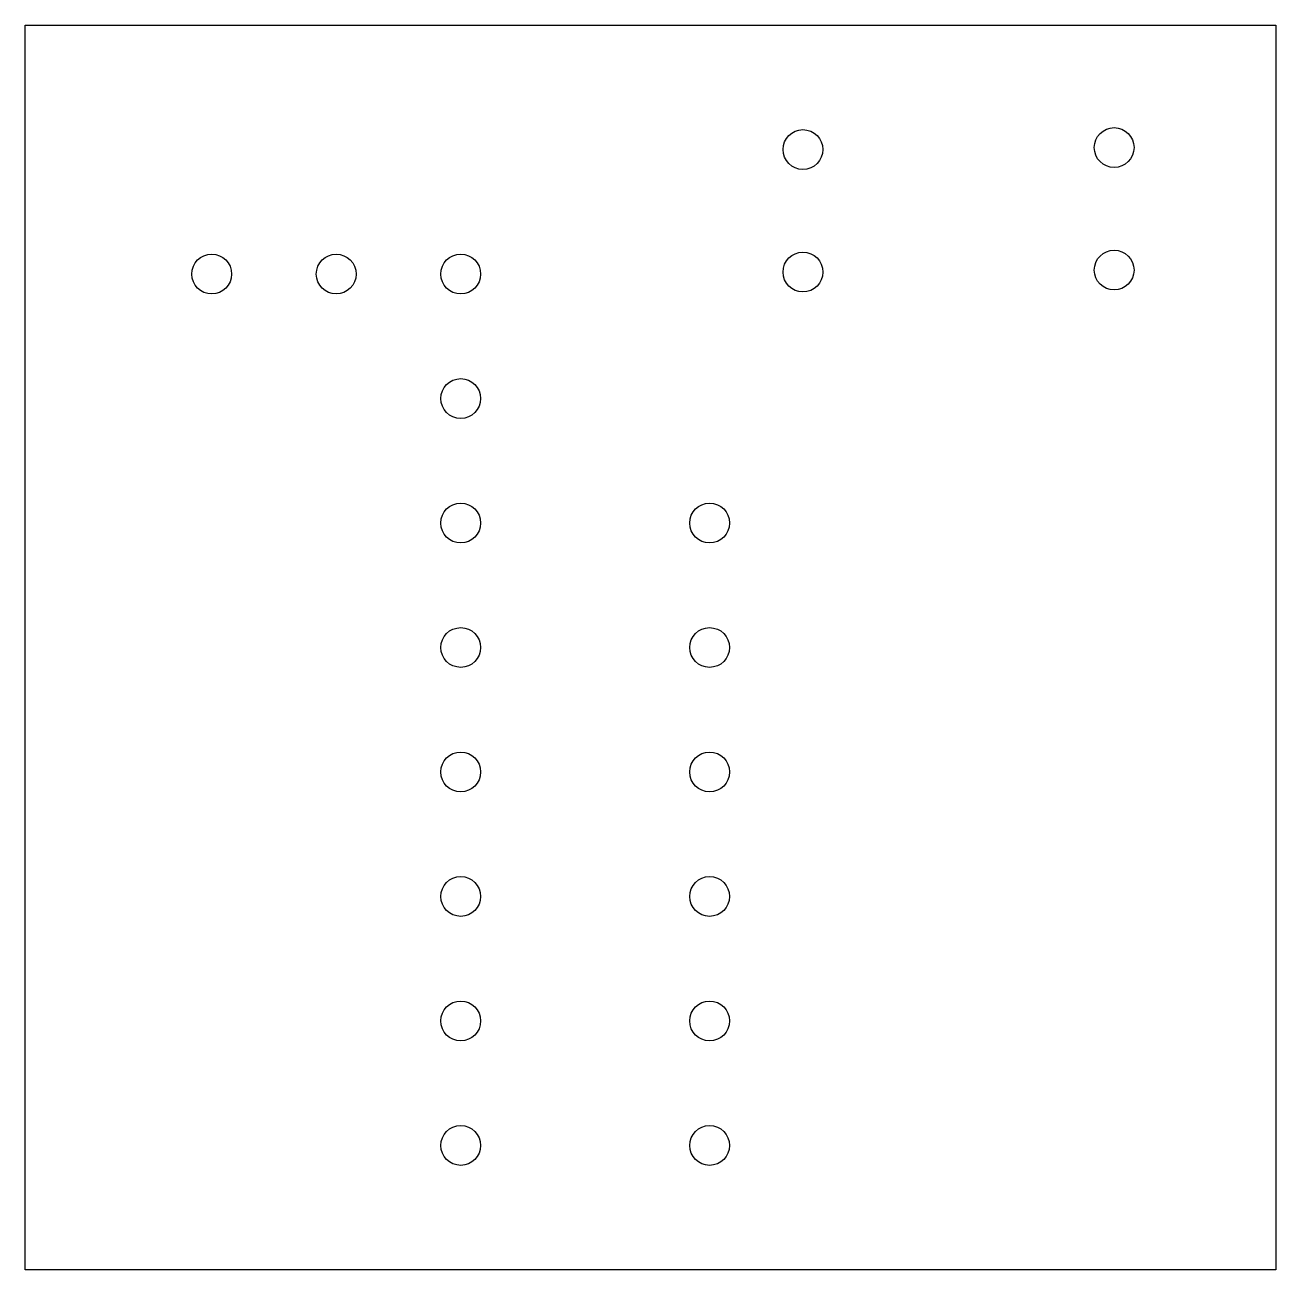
# Model space of a CAD drawing. Extents: x 0 to 25.5, y -25.4 to 0.
import ezdxf

# ---------------------------------------------------------------- set-up
doc = ezdxf.new("R2010")
doc.units = 0
doc.layers.add('BLACK', color=7, linetype='CONTINUOUS')
doc.layers.add('WHITE', color=7, linetype='CONTINUOUS')

msp = doc.modelspace()

# ---------------------------------------------------------------- linework, layer by layer
at = {"layer": 'BLACK'}
for centre in [(15.875, -2.54), (22.225, -2.5), (22.225, -5), (3.81, -5.08), (6.35, -5.08), (8.89, -5.08), (15.875, -5.04), (8.89, -7.62), (8.89, -10.16), (13.97, -10.16), (8.89, -12.7), (13.97, -12.7), (8.89, -15.24), (13.97, -15.24), (8.89, -17.78), (13.97, -17.78), (8.89, -20.32), (13.97, -20.32), (8.89, -22.86), (13.97, -22.86)]:
    msp.add_circle(centre, 0.406, dxfattribs=at)
at = {"layer": 'WHITE', "linetype": 'CONTINUOUS'}
for p, q in [((0, 0), (25.527, 0)), ((0, -25.4), (0, 0)), ((25.527, 0), (25.527, -25.4)), ((25.527, -25.4), (0, -25.4))]:
    msp.add_line(p, q, dxfattribs=at)

doc.saveas('drawing.dxf')
